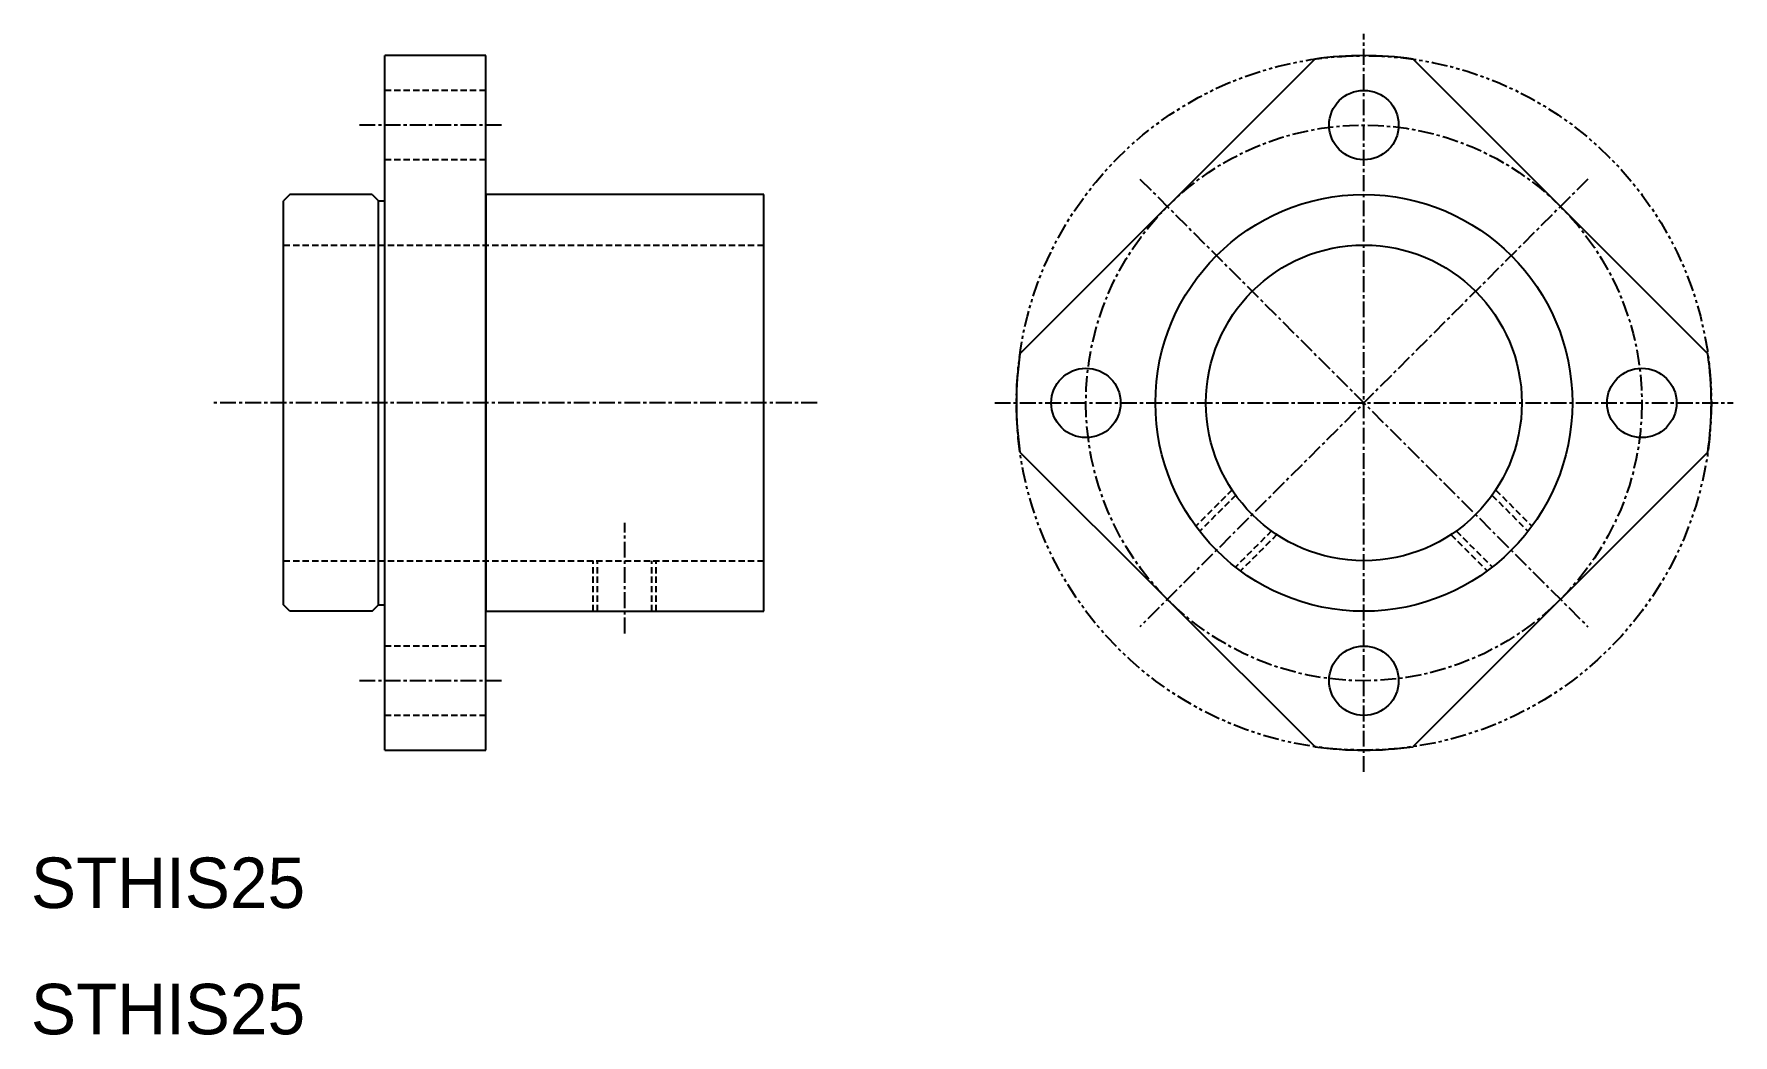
# Model space of a CAD drawing. Extents: x 10 to 145, y 10 to 89.
import ezdxf

# ---------------------------------------------------------------- set-up
doc = ezdxf.new("R2010")
doc.units = 0
for name, pattern in [('CENTER', [2, 1.25, -0.25, 0.25, -0.25]), ('DASHED', [0.75, 0.5, -0.25]), ('PHANTOM', [2.5, 1.25, -0.25, 0.25, -0.25, 0.25, -0.25])]:
    doc.linetypes.add(name, pattern=pattern)
doc.layers.get('0').update_dxf_attribs({"linetype": 'CONTINUOUS'})
doc.layers.add('CENTER', color=1, linetype='CENTER')

msp = doc.modelspace()

# ---------------------------------------------------------------- linework, layer by layer
at = {"color": 7, "linetype": 'CONTINUOUS'}
for p, q in [((38, 32.5), (38, 87.5)), ((46, 87.5), (38, 87.5)), ((46, 32.5), (46, 87.5)), ((111.61, 87.22), (88.28, 63.89)), ((119.39, 87.22), (142.72, 63.89)), ((30.5, 76.5), (30, 76)), ((30, 44), (30, 76)), ((37, 76.5), (30.5, 76.5)), ((37, 76.5), (37.5, 76)), ((37.5, 44), (37.5, 76)), ((37.5, 76), (38, 76)), ((68, 76.5), (46, 76.5)), ((46, 76.5), (46, 43.5)), ((68, 43.5), (68, 76.5)), ((88.28, 56.11), (111.61, 32.78)), ((142.72, 56.11), (119.39, 32.78)), ((30.5, 43.5), (30, 44)), ((37, 43.5), (30.5, 43.5)), ((37, 43.5), (37.5, 44)), ((37.5, 44), (38, 44)), ((46, 43.5), (68, 43.5)), ((38, 32.5), (46, 32.5))]:
    msp.add_line(p, q, dxfattribs=at)
at = {"color": 3, "linetype": 'DASHED'}
for p, q in [((46, 84.75), (38, 84.75)), ((46, 79.25), (38, 79.25)), ((30, 72.5), (68, 72.5)), ((105.07, 53.11), (102.2, 50.24)), ((105.36, 52.69), (102.5, 49.83)), ((125.64, 52.69), (128.5, 49.83)), ((125.93, 53.11), (128.8, 50.24)), ((108.19, 49.86), (105.33, 47)), ((122.81, 49.86), (125.67, 47)), ((108.61, 49.57), (105.74, 46.7)), ((122.39, 49.57), (125.26, 46.7)), ((30, 47.5), (68, 47.5)), ((54.5, 43.5), (54.5, 47.5)), ((54.85, 43.5), (54.85, 47.5)), ((59.15, 43.5), (59.15, 47.5)), ((59.5, 43.5), (59.5, 47.5)), ((46, 40.75), (38, 40.75)), ((46, 35.25), (38, 35.25))]:
    msp.add_line(p, q, dxfattribs=at)
at = {"color": 3, "linetype": 'PHANTOM'}
msp.add_circle((115.5, 60), 27.5, dxfattribs=at)
at = {"color": 7, "linetype": 'CONTINUOUS'}
for centre, radius in [((115.5, 82), 2.75), ((115.5, 60), 16.5), ((115.5, 60), 12.5), ((93.5, 60), 2.75), ((137.5, 60), 2.75), ((115.5, 38), 2.75)]:
    msp.add_circle(centre, radius, dxfattribs=at)
for start, end in [(81.8699, 98.1301), (171.8699, 188.1301), (351.8699, 8.1301), (261.8699, 278.1301)]:
    msp.add_arc((115.5, 60), 27.5, start, end, dxfattribs=at)
at = {"layer": 'CENTER', "color": 1, "linetype": 'CENTER'}
for p, q in [((115.5, 30.78), (115.5, 89.22)), ((47.25, 82), (35.91, 82)), ((97.77, 77.73), (133.23, 42.27)), ((133.23, 77.73), (97.77, 42.27)), ((72.22, 60), (24.45, 60)), ((86.28, 60), (144.72, 60)), ((57, 41.75), (57, 50.51)), ((47.25, 38), (35.91, 38))]:
    msp.add_line(p, q, dxfattribs=at)
msp.add_circle((115.5, 60), 22, dxfattribs=at)

# ---------------------------------------------------------------- texts
at = {"color": 7, "linetype": 'CONTINUOUS'}
for p in [(10, 20), (10, 10)]:
    msp.add_text('STHIS25', height=4, dxfattribs=at).set_placement(p)

doc.saveas('drawing.dxf')
